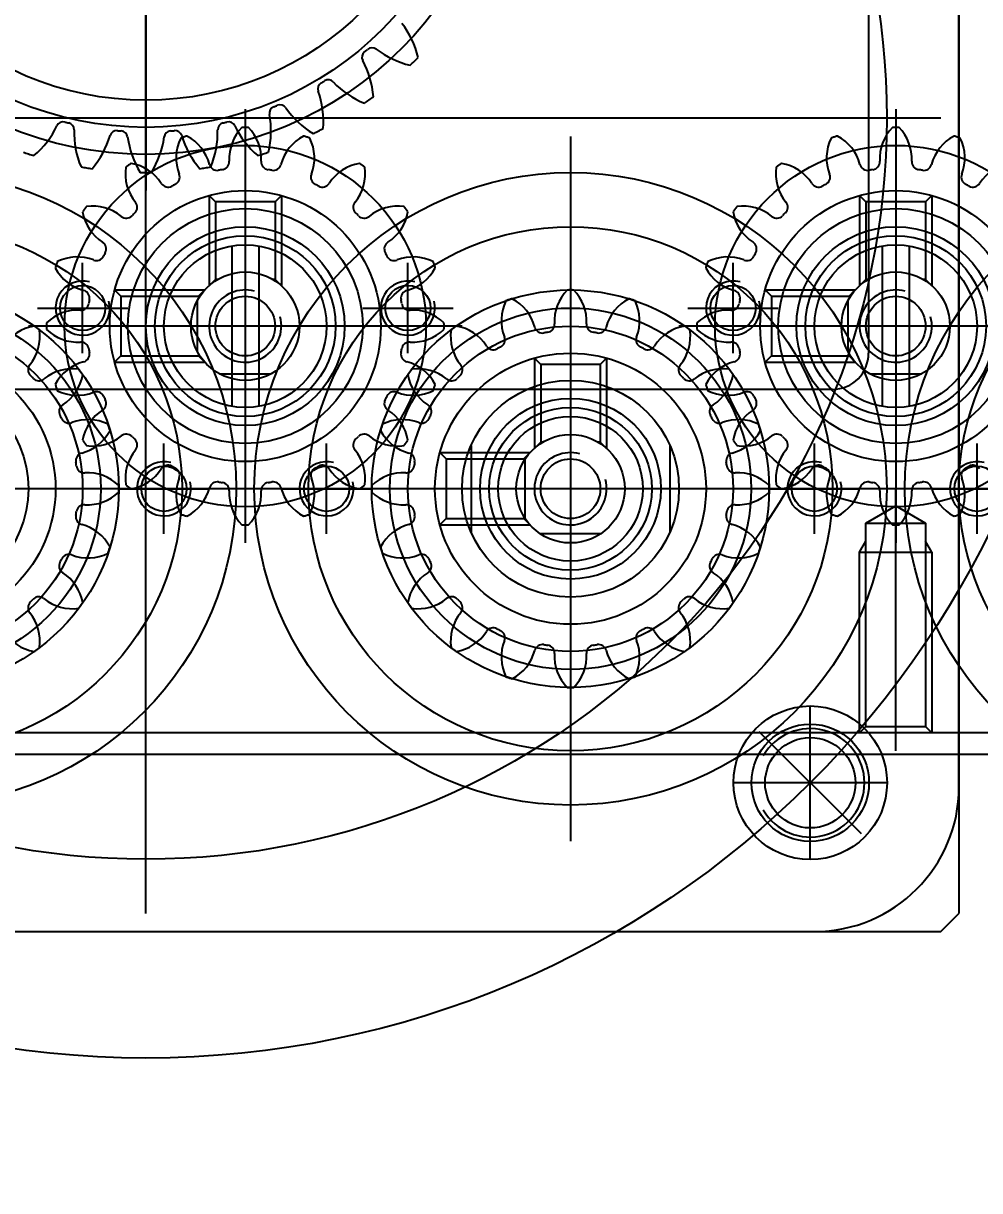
# Model space of a CAD drawing. Header units: inches. Extents: x 0 to 77285, y -118 to 40065.
# Drawn here: x 14743.4 to 14796.3, y 25971.2 to 26035.8 of the extents above; entities that cross this region are included whole.
import ezdxf

# ---------------------------------------------------------------- set-up
doc = ezdxf.new("R2010")
doc.units = ezdxf.units.IN
doc.header["$LTSCALE"] = 5
doc.header["$MEASUREMENT"] = 0
doc.layers.add('A', color=8, linetype='Continuous')
doc.styles.add('SCI', font='')
doc.styles.get('SCI').set_extended_font_data('Gulim')
doc.dimstyles.new('SCH', dxfattribs={"dimtxt": 2.5, "dimasz": 2, "dimexe": 1.25, "dimexo": 0.625, "dimtad": 1, "dimdec": 8, "dimtxsty": 'SCI', "dimcen": 2.5, "dimclrd": 4, "dimclre": 4, "dimclrt": 7, "dimadec": 8, "dimazin": 2, "dimtfac": 1, "dimtdec": 8, "dimtmove": 0, "dimatfit": 3, "dimfxl": 1, "dimarcsym": 0})

# ---------------------------------------------------------------- blocks, each defined once
blk = doc.blocks.new('A$Cc399747e')
for p, q in [((2489.292, 291), (2488.292, 290)), ((2577.292, 291), (2489.292, 291)), ((2570.292, 291), (2496.292, 291)), ((2488.292, 202), (2488.292, 290)), ((2533.292, 290), (2533.292, 202)), ((2496.522, 287.02), (2496.522, 278.52)), ((2493.694, 285.599), (2499.351, 279.942)), ((2509.792, 247), (2509.792, 286)), ((2488.292, 283), (2488.292, 276)), ((2492.272, 282.77), (2500.772, 282.77)), ((2491.792, 281), (2491.792, 266.448)), ((1627.792, 280), (2635.792, 280)), ((2490.142, 279.65), (2489.792, 280)), ((2489.792, 270), (2489.792, 280)), ((2493.792, 280), (2493.442, 279.65)), ((2493.792, 280), (2493.792, 270)), ((2493.442, 279.65), (2490.142, 279.65)), ((2490.142, 268.4), (2490.142, 279.65)), ((2493.442, 279.65), (2493.442, 268.4)), ((2509.792, 253.5), (2509.792, 279.5)), ((2509.792, 253.5), (2509.792, 279.5)), ((2509.792, 254.5), (2509.792, 278.5)), ((2488.292, 276), (2488.292, 209)), ((2489.792, 270), (2490.142, 269.394)), ((2493.792, 270), (2489.792, 270)), ((2491.792, 245.5), (2491.792, 269.5)), ((2493.792, 270), (2493.442, 269.394)), ((2527.792, 245.5), (2527.792, 269.5)), ((2487.292, 269), (2487.292, 264)), ((2496.292, 269), (2496.292, 264)), ((2504.292, 264.102), (2504.292, 268.898)), ((2508.135, 269.001), (2511.449, 269.001)), ((2515.292, 264.102), (2515.292, 268.898)), ((2523.292, 269), (2523.292, 264)), ((2532.292, 269), (2532.292, 264)), ((2491.792, 267.448), (2490.142, 268.4)), ((2493.442, 268.4), (2490.142, 268.4)), ((2493.442, 268.4), (2491.792, 267.448)), ((2517.021, 268.5), (2512.028, 268.5)), ((2512.378, 268.15), (2512.028, 268.5)), ((2512.293, 268.157), (2512.293, 264.843)), ((2512.378, 268.021), (2512.378, 268.15)), ((2516.671, 268.15), (2512.378, 268.15)), ((2517.021, 268.5), (2516.671, 268.15)), ((2516.671, 264.85), (2516.671, 268.15)), ((2454.292, 266.5), (2493.292, 266.5)), ((2489.792, 266.5), (2484.792, 266.5)), ((2490.292, 266.5), (2529.292, 266.5)), ((2498.792, 266.5), (2493.792, 266.5)), ((2496.792, 266.5), (2522.792, 266.5)), ((2496.792, 266.5), (2522.792, 266.5)), ((2497.792, 266.5), (2521.792, 266.5)), ((2525.792, 266.5), (2520.792, 266.5)), ((2526.292, 266.5), (2565.292, 266.5)), ((2534.792, 266.5), (2529.792, 266.5)), ((2532.792, 266.5), (2558.792, 266.5)), ((2532.792, 266.5), (2558.792, 266.5)), ((2533.792, 266.5), (2557.792, 266.5)), ((2491.792, 250), (2491.792, 265)), ((2512.378, 264.85), (2512.028, 264.5)), ((2512.378, 264.85), (2512.378, 264.98)), ((2516.671, 264.85), (2512.378, 264.85)), ((2517.021, 264.5), (2516.671, 264.85)), ((2527.792, 250), (2527.792, 265)), ((2507.792, 259.272), (2507.792, 264.264)), ((2508.142, 263.914), (2507.792, 264.264)), ((2511.442, 263.914), (2511.792, 264.264)), ((2511.792, 259.272), (2511.792, 264.264)), ((2517.021, 264.5), (2512.028, 264.5)), ((2508.142, 263.914), (2508.271, 263.914)), ((2508.142, 259.622), (2508.142, 263.914)), ((2511.313, 263.914), (2511.442, 263.914)), ((2511.442, 259.622), (2511.442, 263.914)), ((2491.792, 252), (2491.792, 263)), ((2527.792, 252), (2527.792, 263)), ((2491.042, 253.063), (2491.042, 261.937)), ((2492.542, 253.063), (2492.542, 261.937)), ((2527.042, 253.063), (2527.042, 261.937)), ((2528.542, 253.063), (2528.542, 261.937)), ((2493.215, 260.141), (2490.369, 260.141)), ((2529.215, 260.141), (2526.369, 260.141)), ((2499.021, 259.5), (2494.028, 259.5)), ((2494.378, 259.15), (2494.028, 259.5)), ((2494.378, 259.021), (2494.378, 259.15)), ((2498.671, 259.15), (2494.378, 259.15)), ((2499.021, 259.5), (2498.671, 259.15)), ((2498.671, 255.85), (2498.671, 259.15)), ((2507.792, 259.272), (2508.142, 259.622)), ((2508.142, 259.622), (2511.442, 259.622)), ((2511.792, 259.272), (2511.442, 259.622)), ((2535.021, 259.5), (2530.028, 259.5)), ((2530.378, 259.15), (2530.028, 259.5)), ((2530.378, 259.021), (2530.378, 259.15)), ((2534.671, 259.15), (2530.378, 259.15)), ((2535.021, 259.5), (2534.671, 259.15)), ((2534.671, 255.85), (2534.671, 259.15)), ((2494.433, 258.923), (2494.433, 256.077)), ((2500.792, 259), (2500.792, 254)), ((2518.792, 259), (2518.792, 254)), ((2530.433, 258.923), (2530.433, 256.077)), ((2536.792, 259), (2536.792, 254)), ((2479.792, 257.5), (2503.792, 257.5)), ((2484.292, 257.5), (2499.292, 257.5)), ((2486.292, 257.5), (2497.292, 257.5)), ((2515.792, 257.5), (2539.792, 257.5)), ((2520.292, 257.5), (2535.292, 257.5)), ((2522.292, 257.5), (2533.292, 257.5)), ((2503.292, 256.5), (2498.292, 256.5)), ((2521.292, 256.5), (2516.292, 256.5)), ((2539.292, 256.5), (2534.292, 256.5)), ((2494.378, 255.85), (2494.028, 255.5)), ((2494.378, 255.85), (2494.378, 255.98)), ((2498.671, 255.85), (2494.378, 255.85)), ((2499.021, 255.5), (2498.671, 255.85)), ((2530.378, 255.85), (2530.028, 255.5)), ((2530.378, 255.85), (2530.378, 255.98)), ((2534.671, 255.85), (2530.378, 255.85)), ((2535.021, 255.5), (2534.671, 255.85)), ((2489.792, 250.272), (2489.792, 255.264)), ((2490.142, 254.914), (2489.792, 255.264)), ((2493.442, 254.914), (2493.792, 255.264)), ((2493.792, 250.272), (2493.792, 255.264)), ((2499.021, 255.5), (2494.028, 255.5)), ((2525.792, 250.272), (2525.792, 255.264)), ((2526.142, 254.914), (2525.792, 255.264)), ((2529.442, 254.914), (2529.792, 255.264)), ((2529.792, 250.272), (2529.792, 255.264)), ((2535.021, 255.5), (2530.028, 255.5)), ((2490.142, 254.914), (2490.271, 254.914)), ((2490.142, 250.622), (2490.142, 254.914)), ((2493.313, 254.914), (2493.442, 254.914)), ((2493.442, 250.622), (2493.442, 254.914)), ((2526.142, 254.914), (2526.271, 254.914)), ((2526.142, 250.622), (2526.142, 254.914)), ((2529.313, 254.914), (2529.442, 254.914)), ((2529.442, 250.622), (2529.442, 254.914)), ((2489.792, 250.272), (2490.142, 250.622)), ((2490.142, 250.622), (2493.442, 250.622)), ((2493.792, 250.272), (2493.442, 250.622)), ((2525.792, 250.272), (2526.142, 250.622)), ((2526.142, 250.622), (2529.442, 250.622)), ((2529.792, 250.272), (2529.442, 250.622)), ((2533.292, 206), (2533.292, 250)), ((2533.292, 248.5), (2533.292, 207.5)), ((2489.292, 246), (2577.292, 246))]:
    blk.add_line(p, q)
at = {"ltscale": 4}
for p, q in [((1627.792, 281.2), (2635.792, 281.2)), ((1627.792, 280), (2635.792, 280)), ((2495.292, 261), (2571.292, 261)), ((2493.292, 210.2), (2493.292, 259))]:
    blk.add_line(p, q, dxfattribs=at)
for centre, radius in [((2533.292, 246), 52.001), ((2533.292, 246), 52.001), ((2496.522, 282.77), 4.25), ((2533.292, 246), 41), ((2496.522, 282.77), 3.25), ((2496.522, 282.77), 2.5), ((2473.792, 266.5), 17.5), ((2509.792, 266.5), 17.5), ((2545.792, 266.5), 17.5), ((2473.792, 266.5), 14.5), ((2509.792, 266.5), 14.5), ((2545.792, 266.5), 14.5), ((2509.792, 266.5), 11), ((2545.792, 266.5), 11), ((2509.792, 266.5), 10), ((2545.792, 266.5), 10), ((2509.792, 266.5), 9), ((2545.792, 266.5), 9), ((2509.792, 266.5), 7.5), ((2545.792, 266.5), 7.5), ((2509.792, 266.5), 6), ((2545.792, 266.5), 6), ((2509.792, 266.5), 5), ((2509.792, 266.5), 4.5), ((2509.792, 266.5), 4), ((2509.792, 266.5), 3), ((2509.792, 266.5), 3), ((2509.792, 266.5), 1.65), ((2491.792, 257.5), 10), ((2487.292, 266.5), 1.25), ((2496.292, 266.5), 1.25), ((2527.792, 257.5), 10), ((2523.292, 266.5), 1.25), ((2532.292, 266.5), 1.25), ((2491.792, 257.5), 7.5), ((2527.792, 257.5), 7.5), ((2491.792, 257.5), 6.5), ((2527.792, 257.5), 6.5), ((2491.792, 257.5), 5.5), ((2527.792, 257.5), 5.5), ((2491.792, 257.5), 5), ((2527.792, 257.5), 5), ((2491.792, 257.5), 4.5), ((2491.792, 257.5), 4.5), ((2527.792, 257.5), 4.5), ((2527.792, 257.5), 4.5), ((2491.792, 257.5), 3), ((2491.792, 257.5), 3), ((2527.792, 257.5), 3), ((2527.792, 257.5), 3), ((2491.792, 257.5), 1.65), ((2527.792, 257.5), 1.65), ((2500.792, 256.5), 1.25), ((2518.792, 256.5), 1.25), ((2536.792, 256.5), 1.25), ((2533.292, 228), 20), ((2533.292, 228), 18.5), ((2533.292, 228), 17)]:
    blk.add_circle(centre, radius)
for centre, radius, start, end in [((2496.292, 283), 8, 90, 180), ((2496.522, 282.77), 3, 30, 330), ((2511.404, 275.758), 2.5, 135.86546, 183.15785), ((2509.792, 266.5), 11, 90, 90.94936), ((2509.792, 266.5), 11, 89.05064, 90), ((2508.18, 275.758), 2.5, 356.84215, 44.13454), ((2508.464, 275.803), 2.5, 153.86546, 201.15785), ((2509.792, 266.5), 11, 108, 108.94936), ((2509.792, 266.5), 11, 107.05064, 108), ((2505.398, 274.807), 2.5, 14.84215, 62.13454), ((2514.186, 274.807), 2.5, 117.86546, 165.15785), ((2509.792, 266.5), 11, 72, 72.94936), ((2509.792, 266.5), 11, 71.05064, 72), ((2511.12, 275.803), 2.5, 338.84215, 26.13454), ((2505.655, 274.937), 2.5, 171.86546, 219.15785), ((2509.792, 266.5), 11, 126, 126.94936), ((2509.792, 266.5), 11, 125.05064, 126), ((2503.046, 273.042), 2.5, 32.84215, 80.13454), ((2508.242, 275.56), 0.442, 194.84215, 279.71096), ((2508.467, 275.596), 0.442, 278.28904, 3.15785), ((2511.117, 275.596), 0.442, 176.84215, 261.71096), ((2511.343, 275.56), 0.442, 260.28904, 345.15785), ((2516.538, 273.042), 2.5, 99.86546, 147.15785), ((2513.929, 274.937), 2.5, 320.84215, 8.13454), ((2509.792, 266.5), 11, 54, 54.94936), ((2509.792, 266.5), 11, 53.05064, 54), ((2541.655, 274.937), 2.5, 171.86546, 219.15785), ((2545.792, 266.5), 11, 126, 126.94936), ((2545.792, 266.5), 11, 125.05064, 126), ((2539.046, 273.042), 2.5, 32.84215, 80.13454), ((2505.721, 274.741), 0.442, 296.28904, 21.15785), ((2509.792, 266.5), 8.75, 99, 99.71096), ((2509.792, 266.5), 8.75, 98.28904, 99), ((2509.792, 266.5), 8.75, 81, 81.71096), ((2509.792, 266.5), 8.75, 80.28904, 81), ((2513.863, 274.741), 0.442, 158.84215, 243.71096), ((2505.518, 274.637), 0.442, 212.84215, 297.71096), ((2509.792, 266.5), 8.75, 117, 117.71096), ((2509.792, 266.5), 8.75, 116.28904, 117), ((2509.792, 266.5), 8.75, 63, 63.71096), ((2509.792, 266.5), 8.75, 62.28904, 63), ((2514.066, 274.637), 0.442, 242.28904, 327.15785), ((2503.374, 273.08), 0.442, 314.28904, 39.15785), ((2516.21, 273.08), 0.442, 140.84215, 225.71096), ((2539.374, 273.08), 0.442, 314.28904, 39.15785), ((2509.792, 266.5), 11, 144, 144.94936), ((2503.25, 273.246), 2.5, 189.86546, 237.15785), ((2509.792, 266.5), 11, 143.05064, 144), ((2501.355, 270.637), 2.5, 50.84215, 98.13454), ((2503.213, 272.918), 0.442, 230.84215, 315.71096), ((2509.792, 266.5), 8.75, 135, 135.71096), ((2509.792, 266.5), 8.75, 134.28904, 135), ((2509.792, 266.5), 8.75, 45, 45.71096), ((2509.792, 266.5), 8.75, 44.28904, 45), ((2516.372, 272.918), 0.442, 224.28904, 309.15785), ((2518.229, 270.637), 2.5, 81.86546, 129.15785), ((2516.334, 273.246), 2.5, 302.84215, 350.13454), ((2509.792, 266.5), 11, 36, 36.94936), ((2509.792, 266.5), 11, 35.05064, 36), ((2545.792, 266.5), 11, 144, 144.94936), ((2539.25, 273.246), 2.5, 189.86546, 237.15785), ((2545.792, 266.5), 11, 143.05064, 144), ((2537.355, 270.637), 2.5, 50.84215, 98.13454), ((2539.213, 272.918), 0.442, 230.84215, 315.71096), ((2545.792, 266.5), 8.75, 135, 135.71096), ((2545.792, 266.5), 8.75, 134.28904, 135), ((2501.655, 270.774), 0.442, 332.28904, 57.15785), ((2517.929, 270.774), 0.442, 122.84215, 207.71096), ((2537.655, 270.774), 0.442, 332.28904, 57.15785), ((2509.792, 266.5), 11, 161.05064, 162), ((2500.489, 267.828), 2.5, 68.84215, 116.13454), ((2501.551, 270.571), 0.442, 248.84215, 333.71096), ((2509.792, 266.5), 8.75, 153, 153.71096), ((2509.792, 266.5), 8.75, 152.28904, 153), ((2509.792, 266.5), 8.75, 27, 27.71096), ((2509.792, 266.5), 8.75, 26.28904, 27), ((2518.033, 270.571), 0.442, 206.28904, 291.15785), ((2519.095, 267.828), 2.5, 63.86546, 111.15785), ((2509.792, 266.5), 11, 18, 18.94936), ((2545.792, 266.5), 11, 161.05064, 162), ((2536.489, 267.828), 2.5, 68.84215, 116.13454), ((2537.551, 270.571), 0.442, 248.84215, 333.71096), ((2545.792, 266.5), 8.75, 153, 153.71096), ((2545.792, 266.5), 8.75, 152.28904, 153), ((2509.792, 266.5), 11, 162, 162.94936), ((2501.486, 270.894), 2.5, 207.86546, 255.15785), ((2518.098, 270.894), 2.5, 284.84215, 332.13454), ((2509.792, 266.5), 11, 17.05064, 18), ((2545.792, 266.5), 11, 162, 162.94936), ((2537.486, 270.894), 2.5, 207.86546, 255.15785), ((2493.404, 266.758), 2.5, 135.86546, 183.15785), ((2491.792, 257.5), 11, 90, 90.94936), ((2491.792, 257.5), 11, 89.05064, 90), ((2490.18, 266.758), 2.5, 356.84215, 44.13454), ((2500.732, 268.051), 0.442, 350.28904, 75.15785), ((2509.792, 266.5), 2, 255, 195), ((2518.852, 268.051), 0.442, 104.84215, 189.71096), ((2529.404, 266.758), 2.5, 135.86546, 183.15785), ((2527.792, 257.5), 11, 90, 90.94936), ((2527.792, 257.5), 11, 89.05064, 90), ((2526.18, 266.758), 2.5, 356.84215, 44.13454), ((2536.732, 268.051), 0.442, 350.28904, 75.15785), ((2487.292, 266.5), 1.5, 255, 195), ((2490.464, 266.803), 2.5, 153.86546, 201.15785), ((2491.792, 257.5), 11, 108, 108.94936), ((2491.792, 257.5), 11, 107.05064, 108), ((2487.398, 265.807), 2.5, 14.84215, 62.13454), ((2496.186, 265.807), 2.5, 117.86546, 165.15785), ((2496.292, 266.5), 1.5, 255, 195), ((2491.792, 257.5), 11, 72, 72.94936), ((2491.792, 257.5), 11, 71.05064, 72), ((2493.12, 266.803), 2.5, 338.84215, 26.13454), ((2500.697, 267.825), 0.442, 266.84215, 351.71096), ((2509.792, 266.5), 8.75, 171, 171.71096), ((2509.792, 266.5), 8.75, 170.28904, 171), ((2509.792, 266.5), 8.75, 9, 9.71096), ((2509.792, 266.5), 8.75, 8.28904, 9), ((2518.888, 267.825), 0.442, 188.28904, 273.15785), ((2523.292, 266.5), 1.5, 255, 195), ((2526.464, 266.803), 2.5, 153.86546, 201.15785), ((2527.792, 257.5), 11, 108, 108.94936), ((2527.792, 257.5), 11, 107.05064, 108), ((2523.398, 265.807), 2.5, 14.84215, 62.13454), ((2532.186, 265.807), 2.5, 117.86546, 165.15785), ((2532.292, 266.5), 1.5, 255, 195), ((2527.792, 257.5), 11, 72, 72.94936), ((2527.792, 257.5), 11, 71.05064, 72), ((2529.12, 266.803), 2.5, 338.84215, 26.13454), ((2536.697, 267.825), 0.442, 266.84215, 351.71096), ((2545.792, 266.5), 8.75, 171, 171.71096), ((2545.792, 266.5), 8.75, 170.28904, 171), ((2500.534, 264.888), 2.5, 86.84215, 134.13454), ((2519.05, 264.888), 2.5, 45.86546, 93.15785), ((2536.534, 264.888), 2.5, 86.84215, 134.13454), ((2490.242, 266.56), 0.442, 194.84215, 279.71096), ((2491.792, 257.5), 8.75, 99, 99.71096), ((2491.792, 257.5), 8.75, 98.28904, 99), ((2490.467, 266.596), 0.442, 278.28904, 3.15785), ((2493.117, 266.596), 0.442, 176.84215, 261.71096), ((2491.792, 257.5), 8.75, 81, 81.71096), ((2491.792, 257.5), 8.75, 80.28904, 81), ((2493.343, 266.56), 0.442, 260.28904, 345.15785), ((2498.538, 264.042), 2.5, 99.86546, 147.15785), ((2495.929, 265.937), 2.5, 320.84215, 8.13454), ((2491.792, 257.5), 11, 54, 54.94936), ((2491.792, 257.5), 11, 53.05064, 54), ((2509.792, 266.5), 11, 179.05064, 180), ((2509.792, 266.5), 11, 180, 180.94936), ((2500.534, 268.112), 2.5, 225.86546, 273.15785), ((2519.05, 268.112), 2.5, 266.84215, 314.13454), ((2509.792, 266.5), 11, 360, 0.94936), ((2509.792, 266.5), 11, 359.05064, 0), ((2523.655, 265.937), 2.5, 171.86546, 219.15785), ((2527.792, 257.5), 11, 126, 126.94936), ((2527.792, 257.5), 11, 125.05064, 126), ((2521.046, 264.042), 2.5, 32.84215, 80.13454), ((2526.242, 266.56), 0.442, 194.84215, 279.71096), ((2527.792, 257.5), 8.75, 99, 99.71096), ((2527.792, 257.5), 8.75, 98.28904, 99), ((2526.467, 266.596), 0.442, 278.28904, 3.15785), ((2529.117, 266.596), 0.442, 176.84215, 261.71096), ((2527.792, 257.5), 8.75, 81, 81.71096), ((2527.792, 257.5), 8.75, 80.28904, 81), ((2529.343, 266.56), 0.442, 260.28904, 345.15785), ((2534.538, 264.042), 2.5, 99.86546, 147.15785), ((2531.929, 265.937), 2.5, 320.84215, 8.13454), ((2527.792, 257.5), 11, 54, 54.94936), ((2527.792, 257.5), 11, 53.05064, 54), ((2545.792, 266.5), 11, 179.05064, 180), ((2545.792, 266.5), 11, 180, 180.94936), ((2536.534, 268.112), 2.5, 225.86546, 273.15785), ((2487.721, 265.741), 0.442, 296.28904, 21.15785), ((2495.863, 265.741), 0.442, 158.84215, 243.71096), ((2500.697, 265.175), 0.442, 8.28904, 93.15785), ((2518.888, 265.175), 0.442, 86.84215, 171.71096), ((2523.721, 265.741), 0.442, 296.28904, 21.15785), ((2531.863, 265.741), 0.442, 158.84215, 243.71096), ((2536.697, 265.175), 0.442, 8.28904, 93.15785), ((2487.518, 265.637), 0.442, 212.84215, 297.71096), ((2491.792, 257.5), 8.75, 117, 117.71096), ((2491.792, 257.5), 8.75, 116.28904, 117), ((2491.792, 257.5), 8.75, 63, 63.71096), ((2491.792, 257.5), 8.75, 62.28904, 63), ((2496.066, 265.637), 0.442, 242.28904, 327.15785), ((2500.732, 264.95), 0.442, 284.84215, 9.71096), ((2509.792, 266.5), 8.75, 188.28904, 189), ((2509.792, 266.5), 8.75, 189, 189.71096), ((2518.852, 264.95), 0.442, 170.28904, 255.15785), ((2509.792, 266.5), 8.75, 350.28904, 351), ((2509.792, 266.5), 8.75, 351, 351.71096), ((2523.518, 265.637), 0.442, 212.84215, 297.71096), ((2527.792, 257.5), 8.75, 117, 117.71096), ((2527.792, 257.5), 8.75, 116.28904, 117), ((2527.792, 257.5), 8.75, 63, 63.71096), ((2527.792, 257.5), 8.75, 62.28904, 63), ((2532.066, 265.637), 0.442, 242.28904, 327.15785), ((2536.732, 264.95), 0.442, 284.84215, 9.71096), ((2545.792, 266.5), 8.75, 188.28904, 189), ((2545.792, 266.5), 8.75, 189, 189.71096), ((2498.21, 264.08), 0.442, 140.84215, 225.71096), ((2501.486, 262.106), 2.5, 104.84215, 152.13454), ((2518.098, 262.106), 2.5, 27.86546, 75.15785), ((2521.374, 264.08), 0.442, 314.28904, 39.15785), ((2534.21, 264.08), 0.442, 140.84215, 225.71096), ((2537.486, 262.106), 2.5, 104.84215, 152.13454), ((2491.792, 257.5), 8.75, 45, 45.71096), ((2491.792, 257.5), 8.75, 44.28904, 45), ((2498.372, 263.918), 0.442, 224.28904, 309.15785), ((2500.229, 261.637), 2.5, 81.86546, 129.15785), ((2498.334, 264.246), 2.5, 302.84215, 350.13454), ((2491.792, 257.5), 11, 36, 36.94936), ((2491.792, 257.5), 11, 35.05064, 36), ((2527.792, 257.5), 11, 144, 144.94936), ((2521.25, 264.246), 2.5, 189.86546, 237.15785), ((2527.792, 257.5), 11, 143.05064, 144), ((2519.355, 261.637), 2.5, 50.84215, 98.13454), ((2521.213, 263.918), 0.442, 230.84215, 315.71096), ((2527.792, 257.5), 8.75, 135, 135.71096), ((2527.792, 257.5), 8.75, 134.28904, 135), ((2527.792, 257.5), 8.75, 45, 45.71096), ((2527.792, 257.5), 8.75, 44.28904, 45), ((2534.372, 263.918), 0.442, 224.28904, 309.15785), ((2536.229, 261.637), 2.5, 81.86546, 129.15785), ((2534.334, 264.246), 2.5, 302.84215, 350.13454), ((2527.792, 257.5), 11, 36, 36.94936), ((2527.792, 257.5), 11, 35.05064, 36), ((2509.792, 266.5), 11, 197.05064, 198), ((2509.792, 266.5), 11, 198, 198.94936), ((2500.489, 265.172), 2.5, 243.86546, 291.15785), ((2519.095, 265.172), 2.5, 248.84215, 296.13454), ((2509.792, 266.5), 11, 341.05064, 342), ((2509.792, 266.5), 11, 342, 342.94936), ((2545.792, 266.5), 11, 197.05064, 198), ((2545.792, 266.5), 11, 198, 198.94936), ((2536.489, 265.172), 2.5, 243.86546, 291.15785), ((2501.551, 262.429), 0.442, 26.28904, 111.15785), ((2501.655, 262.226), 0.442, 302.84215, 27.71096), ((2509.792, 266.5), 8.75, 206.28904, 207), ((2509.792, 266.5), 8.75, 207, 207.71096), ((2517.929, 262.226), 0.442, 152.28904, 237.15785), ((2509.792, 266.5), 8.75, 332.28904, 333), ((2509.792, 266.5), 8.75, 333, 333.71096), ((2518.033, 262.429), 0.442, 68.84215, 153.71096), ((2537.551, 262.429), 0.442, 26.28904, 111.15785), ((2537.655, 262.226), 0.442, 302.84215, 27.71096), ((2545.792, 266.5), 8.75, 206.28904, 207), ((2545.792, 266.5), 8.75, 207, 207.71096), ((2499.929, 261.774), 0.442, 122.84215, 207.71096), ((2503.25, 259.754), 2.5, 122.84215, 170.13454), ((2516.334, 259.754), 2.5, 9.86546, 57.15785), ((2519.655, 261.774), 0.442, 332.28904, 57.15785), ((2535.929, 261.774), 0.442, 122.84215, 207.71096), ((2539.25, 259.754), 2.5, 122.84215, 170.13454), ((2491.792, 257.5), 8.75, 27, 27.71096), ((2491.792, 257.5), 8.75, 26.28904, 27), ((2500.033, 261.571), 0.442, 206.28904, 291.15785), ((2501.095, 258.828), 2.5, 63.86546, 111.15785), ((2491.792, 257.5), 11, 18, 18.94936), ((2527.792, 257.5), 11, 161.05064, 162), ((2518.489, 258.828), 2.5, 68.84215, 116.13454), ((2519.551, 261.571), 0.442, 248.84215, 333.71096), ((2527.792, 257.5), 8.75, 153, 153.71096), ((2527.792, 257.5), 8.75, 152.28904, 153), ((2527.792, 257.5), 8.75, 27, 27.71096), ((2527.792, 257.5), 8.75, 26.28904, 27), ((2536.033, 261.571), 0.442, 206.28904, 291.15785), ((2537.095, 258.828), 2.5, 63.86546, 111.15785), ((2527.792, 257.5), 11, 18, 18.94936), ((2500.098, 261.894), 2.5, 284.84215, 332.13454), ((2501.355, 262.363), 2.5, 261.86546, 309.15785), ((2491.792, 257.5), 11, 17.05064, 18), ((2503.213, 260.082), 0.442, 44.28904, 129.15785), ((2509.792, 266.5), 8.75, 224.28904, 225), ((2509.792, 266.5), 8.75, 315, 315.71096), ((2516.372, 260.082), 0.442, 50.84215, 135.71096), ((2518.229, 262.363), 2.5, 230.84215, 278.13454), ((2527.792, 257.5), 11, 162, 162.94936), ((2519.486, 261.894), 2.5, 207.86546, 255.15785), ((2536.098, 261.894), 2.5, 284.84215, 332.13454), ((2537.355, 262.363), 2.5, 261.86546, 309.15785), ((2527.792, 257.5), 11, 17.05064, 18), ((2539.213, 260.082), 0.442, 44.28904, 129.15785), ((2545.792, 266.5), 8.75, 224.28904, 225), ((2509.792, 266.5), 11, 215.05064, 216), ((2509.792, 266.5), 11, 216, 216.94936), ((2509.792, 266.5), 8.75, 225, 225.71096), ((2503.374, 259.921), 0.442, 320.84215, 45.71096), ((2516.21, 259.921), 0.442, 134.28904, 219.15785), ((2509.792, 266.5), 8.75, 314.28904, 315), ((2509.792, 266.5), 11, 323.05064, 324), ((2509.792, 266.5), 11, 324, 324.94936), ((2545.792, 266.5), 11, 215.05064, 216), ((2545.792, 266.5), 11, 216, 216.94936), ((2545.792, 266.5), 8.75, 225, 225.71096), ((2539.374, 259.921), 0.442, 320.84215, 45.71096), ((2491.792, 257.5), 2, 255, 195), ((2500.852, 259.051), 0.442, 104.84215, 189.71096), ((2505.655, 258.063), 2.5, 140.84215, 188.13454), ((2513.929, 258.063), 2.5, 351.86546, 39.15785), ((2518.732, 259.051), 0.442, 350.28904, 75.15785), ((2527.792, 257.5), 2, 255, 195), ((2536.852, 259.051), 0.442, 104.84215, 189.71096), ((2541.655, 258.063), 2.5, 140.84215, 188.13454), ((2491.792, 257.5), 8.75, 9, 9.71096), ((2491.792, 257.5), 8.75, 8.28904, 9), ((2500.888, 258.825), 0.442, 188.28904, 273.15785), ((2501.05, 255.888), 2.5, 45.86546, 93.15785), ((2503.046, 259.958), 2.5, 279.86546, 327.15785), ((2505.518, 258.363), 0.442, 62.28904, 147.15785), ((2509.792, 266.5), 8.75, 242.28904, 243), ((2509.792, 266.5), 8.75, 243, 243.71096), ((2505.721, 258.259), 0.442, 338.84215, 63.71096), ((2513.863, 258.259), 0.442, 116.28904, 201.15785), ((2509.792, 266.5), 8.75, 296.28904, 297), ((2509.792, 266.5), 8.75, 297, 297.71096), ((2514.066, 258.363), 0.442, 32.84215, 117.71096), ((2516.538, 259.958), 2.5, 212.84215, 260.13454), ((2518.534, 255.888), 2.5, 86.84215, 134.13454), ((2518.697, 258.825), 0.442, 266.84215, 351.71096), ((2527.792, 257.5), 8.75, 171, 171.71096), ((2527.792, 257.5), 8.75, 170.28904, 171), ((2527.792, 257.5), 8.75, 9, 9.71096), ((2527.792, 257.5), 8.75, 8.28904, 9), ((2536.888, 258.825), 0.442, 188.28904, 273.15785), ((2537.05, 255.888), 2.5, 45.86546, 93.15785), ((2539.046, 259.958), 2.5, 279.86546, 327.15785), ((2500.792, 256.5), 1.5, 255, 195), ((2508.464, 257.197), 2.5, 158.84215, 206.13454), ((2508.242, 257.44), 0.442, 80.28904, 165.15785), ((2509.792, 266.5), 8.75, 260.28904, 261), ((2509.792, 266.5), 8.75, 261, 261.71096), ((2508.467, 257.405), 0.442, 356.84215, 81.71096), ((2511.117, 257.405), 0.442, 98.28904, 183.15785), ((2509.792, 266.5), 8.75, 278.28904, 279), ((2509.792, 266.5), 8.75, 279, 279.71096), ((2511.343, 257.44), 0.442, 14.84215, 99.71096), ((2511.12, 257.197), 2.5, 333.86546, 21.15785), ((2518.792, 256.5), 1.5, 255, 195), ((2536.792, 256.5), 1.5, 255, 195), ((2501.05, 259.112), 2.5, 266.84215, 314.13454), ((2491.792, 257.5), 11, 360, 0.94936), ((2491.792, 257.5), 11, 359.05064, 0), ((2509.792, 266.5), 11, 233.05064, 234), ((2509.792, 266.5), 11, 234, 234.94936), ((2505.398, 258.194), 2.5, 297.86546, 345.15785), ((2511.404, 257.243), 2.5, 176.84215, 224.13454), ((2508.18, 257.243), 2.5, 315.86546, 3.15785), ((2514.186, 258.194), 2.5, 194.84215, 242.13454), ((2509.792, 266.5), 11, 305.05064, 306), ((2509.792, 266.5), 11, 306, 306.94936), ((2527.792, 257.5), 11, 179.05064, 180), ((2527.792, 257.5), 11, 180, 180.94936), ((2518.534, 259.112), 2.5, 225.86546, 273.15785), ((2537.05, 259.112), 2.5, 266.84215, 314.13454), ((2527.792, 257.5), 11, 360, 0.94936), ((2527.792, 257.5), 11, 359.05064, 0), ((2545.792, 266.5), 11, 233.05064, 234), ((2545.792, 266.5), 11, 234, 234.94936), ((2500.888, 256.175), 0.442, 86.84215, 171.71096), ((2518.697, 256.175), 0.442, 8.28904, 93.15785), ((2536.888, 256.175), 0.442, 86.84215, 171.71096), ((2500.852, 255.95), 0.442, 170.28904, 255.15785), ((2491.792, 257.5), 8.75, 350.28904, 351), ((2491.792, 257.5), 8.75, 351, 351.71096), ((2509.792, 266.5), 11, 251.05064, 252), ((2509.792, 266.5), 11, 252, 252.94936), ((2509.792, 266.5), 11, 287.05064, 288), ((2509.792, 266.5), 11, 288, 288.94936), ((2518.732, 255.95), 0.442, 284.84215, 9.71096), ((2527.792, 257.5), 8.75, 188.28904, 189), ((2527.792, 257.5), 8.75, 189, 189.71096), ((2536.852, 255.95), 0.442, 170.28904, 255.15785), ((2527.792, 257.5), 8.75, 350.28904, 351), ((2527.792, 257.5), 8.75, 351, 351.71096), ((2500.098, 253.106), 2.5, 27.86546, 75.15785), ((2509.792, 266.5), 11, 269.05064, 270), ((2509.792, 266.5), 11, 270, 270.94936), ((2519.486, 253.106), 2.5, 104.84215, 152.13454), ((2536.098, 253.106), 2.5, 27.86546, 75.15785), ((2500.033, 253.429), 0.442, 68.84215, 153.71096), ((2501.095, 256.172), 2.5, 248.84215, 296.13454), ((2491.792, 257.5), 11, 341.05064, 342), ((2491.792, 257.5), 11, 342, 342.94936), ((2527.792, 257.5), 11, 197.05064, 198), ((2527.792, 257.5), 11, 198, 198.94936), ((2518.489, 256.172), 2.5, 243.86546, 291.15785), ((2519.551, 253.429), 0.442, 26.28904, 111.15785), ((2536.033, 253.429), 0.442, 68.84215, 153.71096), ((2537.095, 256.172), 2.5, 248.84215, 296.13454), ((2527.792, 257.5), 11, 341.05064, 342), ((2527.792, 257.5), 11, 342, 342.94936), ((2499.929, 253.226), 0.442, 152.28904, 237.15785), ((2491.792, 257.5), 8.75, 332.28904, 333), ((2491.792, 257.5), 8.75, 333, 333.71096), ((2519.655, 253.226), 0.442, 302.84215, 27.71096), ((2527.792, 257.5), 8.75, 206.28904, 207), ((2527.792, 257.5), 8.75, 207, 207.71096), ((2535.929, 253.226), 0.442, 152.28904, 237.15785), ((2527.792, 257.5), 8.75, 332.28904, 333), ((2527.792, 257.5), 8.75, 333, 333.71096), ((2498.334, 250.754), 2.5, 9.86546, 57.15785), ((2521.25, 250.754), 2.5, 122.84215, 170.13454), ((2534.334, 250.754), 2.5, 9.86546, 57.15785), ((2491.792, 257.5), 8.75, 314.28904, 315), ((2491.792, 257.5), 8.75, 315, 315.71096), ((2498.372, 251.082), 0.442, 50.84215, 135.71096), ((2500.229, 253.363), 2.5, 230.84215, 278.13454), ((2519.355, 253.363), 2.5, 261.86546, 309.15785), ((2521.213, 251.082), 0.442, 44.28904, 129.15785), ((2527.792, 257.5), 8.75, 224.28904, 225), ((2527.792, 257.5), 8.75, 225, 225.71096), ((2527.792, 257.5), 8.75, 314.28904, 315), ((2527.792, 257.5), 8.75, 315, 315.71096), ((2534.372, 251.082), 0.442, 50.84215, 135.71096), ((2536.229, 253.363), 2.5, 230.84215, 278.13454), ((2498.21, 250.921), 0.442, 134.28904, 219.15785), ((2495.929, 249.063), 2.5, 351.86546, 39.15785), ((2491.792, 257.5), 11, 323.05064, 324), ((2491.792, 257.5), 11, 324, 324.94936), ((2527.792, 257.5), 11, 215.05064, 216), ((2527.792, 257.5), 11, 216, 216.94936), ((2523.655, 249.063), 2.5, 140.84215, 188.13454), ((2521.374, 250.921), 0.442, 320.84215, 45.71096), ((2534.21, 250.921), 0.442, 134.28904, 219.15785), ((2531.929, 249.063), 2.5, 351.86546, 39.15785), ((2527.792, 257.5), 11, 323.05064, 324), ((2527.792, 257.5), 11, 324, 324.94936), ((2485.046, 250.958), 2.5, 279.86546, 327.15785), ((2487.518, 249.363), 0.442, 62.28904, 147.15785), ((2491.792, 257.5), 8.75, 242.28904, 243), ((2491.792, 257.5), 8.75, 243, 243.71096), ((2487.721, 249.259), 0.442, 338.84215, 63.71096), ((2495.863, 249.259), 0.442, 116.28904, 201.15785), ((2491.792, 257.5), 8.75, 296.28904, 297), ((2491.792, 257.5), 8.75, 297, 297.71096), ((2496.066, 249.363), 0.442, 32.84215, 117.71096), ((2498.538, 250.958), 2.5, 212.84215, 260.13454), ((2521.046, 250.958), 2.5, 279.86546, 327.15785), ((2523.518, 249.363), 0.442, 62.28904, 147.15785), ((2527.792, 257.5), 8.75, 242.28904, 243), ((2527.792, 257.5), 8.75, 243, 243.71096), ((2523.721, 249.259), 0.442, 338.84215, 63.71096), ((2531.863, 249.259), 0.442, 116.28904, 201.15785), ((2527.792, 257.5), 8.75, 296.28904, 297), ((2527.792, 257.5), 8.75, 297, 297.71096), ((2532.066, 249.363), 0.442, 32.84215, 117.71096), ((2534.538, 250.958), 2.5, 212.84215, 260.13454), ((2490.464, 248.197), 2.5, 158.84215, 206.13454), ((2490.242, 248.44), 0.442, 80.28904, 165.15785), ((2491.792, 257.5), 8.75, 260.28904, 261), ((2491.792, 257.5), 8.75, 261, 261.71096), ((2490.467, 248.405), 0.442, 356.84215, 81.71096), ((2493.117, 248.405), 0.442, 98.28904, 183.15785), ((2491.792, 257.5), 8.75, 278.28904, 279), ((2491.792, 257.5), 8.75, 279, 279.71096), ((2493.343, 248.44), 0.442, 14.84215, 99.71096), ((2493.12, 248.197), 2.5, 333.86546, 21.15785), ((2491.792, 257.5), 11, 306, 306.94936), ((2527.792, 257.5), 11, 233.05064, 234), ((2526.464, 248.197), 2.5, 158.84215, 206.13454), ((2526.242, 248.44), 0.442, 80.28904, 165.15785), ((2527.792, 257.5), 8.75, 260.28904, 261), ((2527.792, 257.5), 8.75, 261, 261.71096), ((2526.467, 248.405), 0.442, 356.84215, 81.71096), ((2529.117, 248.405), 0.442, 98.28904, 183.15785), ((2527.792, 257.5), 8.75, 278.28904, 279), ((2527.792, 257.5), 8.75, 279, 279.71096), ((2529.343, 248.44), 0.442, 14.84215, 99.71096), ((2534.318, 246.766), 5, 157.35415, 181.4383), ((2533.292, 228), 21, 99, 99.84063), ((2533.292, 228), 21, 98.15937, 99), ((2526.518, 245.531), 5, 16.5617, 40.64585), ((2529.12, 248.197), 2.5, 333.86546, 21.15785), ((2537.241, 246.375), 5, 148.35415, 172.4383), ((2533.292, 228), 21, 90, 90.84063), ((2533.292, 228), 21, 89.15937, 90), ((2529.344, 246.375), 5, 7.5617, 31.64585), ((2527.792, 257.5), 11, 306, 306.94936), ((2540.066, 245.531), 5, 139.35415, 163.4383), ((2533.292, 228), 21, 81, 81.84063), ((2533.292, 228), 21, 80.15937, 81), ((2532.267, 246.766), 5, 358.5617, 22.64585), ((2487.398, 249.194), 2.5, 297.86546, 345.15785), ((2493.404, 248.243), 2.5, 176.84215, 224.13454), ((2490.18, 248.243), 2.5, 315.86546, 3.15785), ((2496.186, 249.194), 2.5, 194.84215, 242.13454), ((2491.792, 257.5), 11, 305.05064, 306), ((2527.792, 257.5), 11, 234, 234.94936), ((2523.398, 249.194), 2.5, 297.86546, 345.15785), ((2533.292, 228), 21, 107.15937, 108), ((2529.404, 248.243), 2.5, 176.84215, 224.13454), ((2523.859, 244.255), 5, 25.5617, 49.64585), ((2526.18, 248.243), 2.5, 315.86546, 3.15785), ((2532.186, 249.194), 2.5, 194.84215, 242.13454), ((2527.792, 257.5), 11, 305.05064, 306), ((2542.725, 244.255), 5, 130.35415, 154.4383), ((2533.292, 228), 21, 72, 72.84063), ((2531.369, 246.695), 5, 166.35415, 190.4383), ((2533.292, 228), 21, 108, 108.84063), ((2533.292, 228), 21, 71.15937, 72), ((2491.792, 257.5), 11, 251.05064, 252), ((2491.792, 257.5), 11, 252, 252.94936), ((2491.792, 257.5), 11, 287.05064, 288), ((2491.792, 257.5), 11, 288, 288.94936), ((2533.292, 228), 21, 116.15937, 117), ((2521.432, 242.579), 5, 34.5617, 58.64585), ((2527.792, 257.5), 11, 251.05064, 252), ((2527.792, 257.5), 11, 252, 252.94936), ((2527.792, 257.5), 11, 287.05064, 288), ((2527.792, 257.5), 11, 288, 288.94936), ((2531.678, 247.065), 0.383, 196.5617, 274.84002), ((2531.904, 247.083), 0.383, 274.15998, 352.4383), ((2534.68, 247.083), 0.383, 187.5617, 265.84002), ((2534.906, 247.065), 0.383, 265.15998, 343.4383), ((2491.792, 257.5), 11, 269.05064, 270), ((2491.792, 257.5), 11, 270, 270.94936), ((2528.468, 246.164), 5, 175.35415, 199.4383), ((2533.292, 228), 21, 117, 117.84063), ((2527.792, 257.5), 11, 269.05064, 270), ((2527.792, 257.5), 11, 270, 270.94936), ((2528.715, 246.578), 0.383, 205.5617, 283.84002), ((2533.292, 228), 18.75, 103.5, 103.84002), ((2533.292, 228), 18.75, 103.15998, 103.5), ((2528.936, 246.631), 0.383, 283.15998, 1.4383), ((2533.292, 228), 18.75, 94.5, 94.84002), ((2533.292, 228), 18.75, 94.15998, 94.5), ((2533.292, 228), 18.75, 85.5, 85.84002), ((2533.292, 228), 18.75, 85.15998, 85.5), ((2537.648, 246.631), 0.383, 178.5617, 256.84002), ((2533.292, 228), 18.75, 76.5, 76.84002), ((2533.292, 228), 18.75, 76.15998, 76.5), ((2537.869, 246.578), 0.383, 256.15998, 334.4383), ((2526.075, 245.72), 0.383, 292.15998, 10.4383), ((2533.292, 228), 21, 126, 126.84063), ((2533.292, 228), 21, 125.15937, 126), ((2519.298, 240.544), 5, 43.5617, 67.64585), ((2525.865, 245.633), 0.383, 214.5617, 292.84002), ((2533.292, 228), 18.75, 112.5, 112.84002), ((2533.292, 228), 18.75, 112.15998, 112.5), ((2525.686, 245.186), 5, 184.35415, 208.4383), ((2523.392, 244.373), 0.383, 301.15998, 19.4383), ((2523.198, 244.254), 0.383, 223.5617, 301.84002), ((2533.292, 228), 18.75, 121.5, 121.84002), ((2533.292, 228), 18.75, 121.15998, 121.5), ((2533.292, 228), 21, 134.15937, 135), ((2517.507, 238.201), 5, 52.5617, 76.64585), ((2533.292, 228), 21, 135, 135.84063), ((2523.091, 243.785), 5, 193.35415, 217.4383), ((2533.292, 228), 18.75, 130.5, 130.84002), ((2533.292, 228), 18.75, 130.15998, 130.5), ((2520.953, 242.623), 0.383, 310.15998, 28.4383), ((2520.78, 242.475), 0.383, 232.5617, 310.84002)]:
    blk.add_arc(centre, radius, start, end)
blk.add_arc((2495.292, 259), 2, 90, 180, dxfattribs=at)
blk = doc.blocks.new('*D366')
at = {"color": 4, "lineweight": -2, "transparency": 16777216}
for p, q in [((12554.65, 23925.55), (12554.65, 28076.143)), ((17979.65, 23925.05), (17979.65, 28076.143)), ((12714.65, 27976.143), (17819.65, 27976.143))]:
    blk.add_line(p, q, dxfattribs=at)
at = {"color": 4, "transparency": 16777216}
for points in [[(12714.65, 28002.81), (12714.65, 27949.477), (12554.65, 27976.143)], [(17819.65, 28002.81), (17819.65, 27949.477), (17979.65, 27976.143)]]:
    blk.add_solid(points, dxfattribs=at)
at = {"layer": 'Defpoints', "color": 0, "transparency": 16777216}
for p in [(17979.65, 27976.143), (12554.65, 23875.55), (17979.65, 23875.05)]:
    blk.add_point(p, dxfattribs=at)
at = {"color": 7, "transparency": 16777216, "insert": (15267.15, 28128.806), "char_height": 200, "attachment_point": 5, "style": 'SCI'}
blk.add_mtext('5425', dxfattribs=at)
blk = doc.blocks.new('*D367')
at = {"color": 4, "lineweight": -2, "transparency": 16777216}
for p, q in [((12554.65, 23925.55), (12554.65, 29140.675)), ((21064.65, 23433.05), (21064.65, 29140.675)), ((12714.65, 29040.675), (20904.65, 29040.675))]:
    blk.add_line(p, q, dxfattribs=at)
at = {"color": 4, "transparency": 16777216}
for points in [[(12714.65, 29067.342), (12714.65, 29014.009), (12554.65, 29040.675)], [(20904.65, 29067.342), (20904.65, 29014.009), (21064.65, 29040.675)]]:
    blk.add_solid(points, dxfattribs=at)
at = {"layer": 'Defpoints', "color": 0, "transparency": 16777216}
for p in [(21064.65, 29040.675), (12554.65, 23875.55), (21064.65, 23383.05)]:
    blk.add_point(p, dxfattribs=at)
at = {"color": 7, "transparency": 16777216, "insert": (16809.65, 29193.472), "char_height": 200, "attachment_point": 5, "style": 'SCI'}
blk.add_mtext('8510', dxfattribs=at)
blk = doc.blocks.new('*D374')
at = {"color": 4, "lineweight": -2, "transparency": 16777216}
for p, q in [((12554.65, 23925.55), (12554.65, 30215.876)), ((37924.65, 23433.05), (37924.65, 30215.876)), ((12714.65, 30115.876), (37764.65, 30115.876))]:
    blk.add_line(p, q, dxfattribs=at)
at = {"color": 4, "transparency": 16777216}
for points in [[(12714.65, 30142.543), (12714.65, 30089.21), (12554.65, 30115.876)], [(37764.65, 30142.543), (37764.65, 30089.21), (37924.65, 30115.876)]]:
    blk.add_solid(points, dxfattribs=at)
at = {"layer": 'Defpoints', "color": 0, "transparency": 16777216}
for p in [(37924.65, 30115.876), (12554.65, 23875.55), (37924.65, 23383.05)]:
    blk.add_point(p, dxfattribs=at)
at = {"color": 7, "transparency": 16777216, "insert": (25239.65, 30268.539), "char_height": 200, "attachment_point": 5, "style": 'SCI'}
blk.add_mtext('25370', dxfattribs=at)

msp = doc.modelspace()

# ---------------------------------------------------------------- block references
at = {"layer": 'A', "rotation": 180}
msp.add_blockref('A$Cc399747e', (17283.44187244, 26276.55060516), dxfattribs=at)

# ---------------------------------------------------------------- dimensions: what is measured, and where the dimension line sits
for base, p2, picture, middle in [((37924.649780898, 30115.8761734788), (37924.649780898, 23383.0504762948), '*D374', (25239.649780898, 30268.5392893244)), ((21064.649780898, 29040.6754827387), (21064.649780898, 23383.0504762948), '*D367', (16809.649780898, 29193.4717543765)), ((17979.649780898, 27976.1433020648), (17979.649780898, 23875.0504762948), '*D366', (15267.149780898, 28128.8064179103))]:
    dim = msp.add_linear_dim(base=base, p1=(12554.649780898, 23875.5504762968), p2=p2, dimstyle='SCH', override={"dimscale": 80})
    dim.commit()
    dim.dimension.update_dxf_attribs({"geometry": picture, "text_midpoint": middle})

doc.saveas('drawing.dxf')
